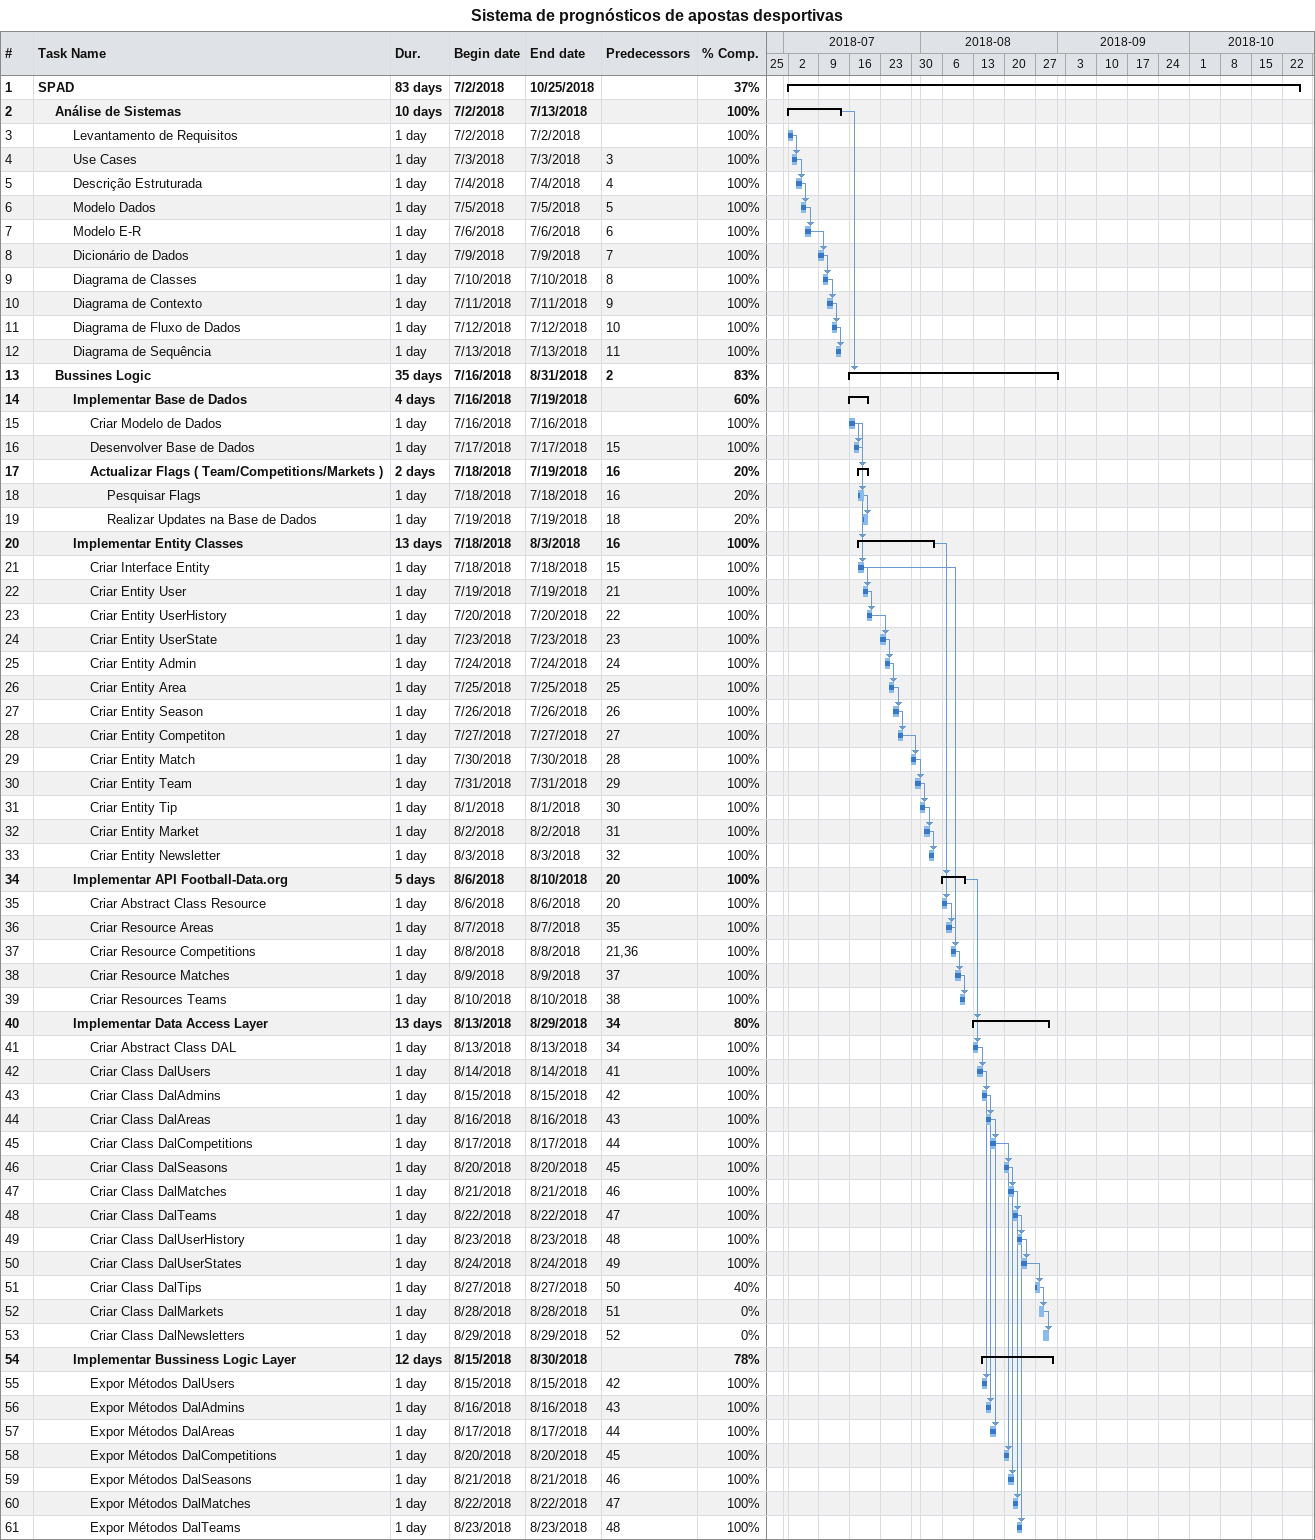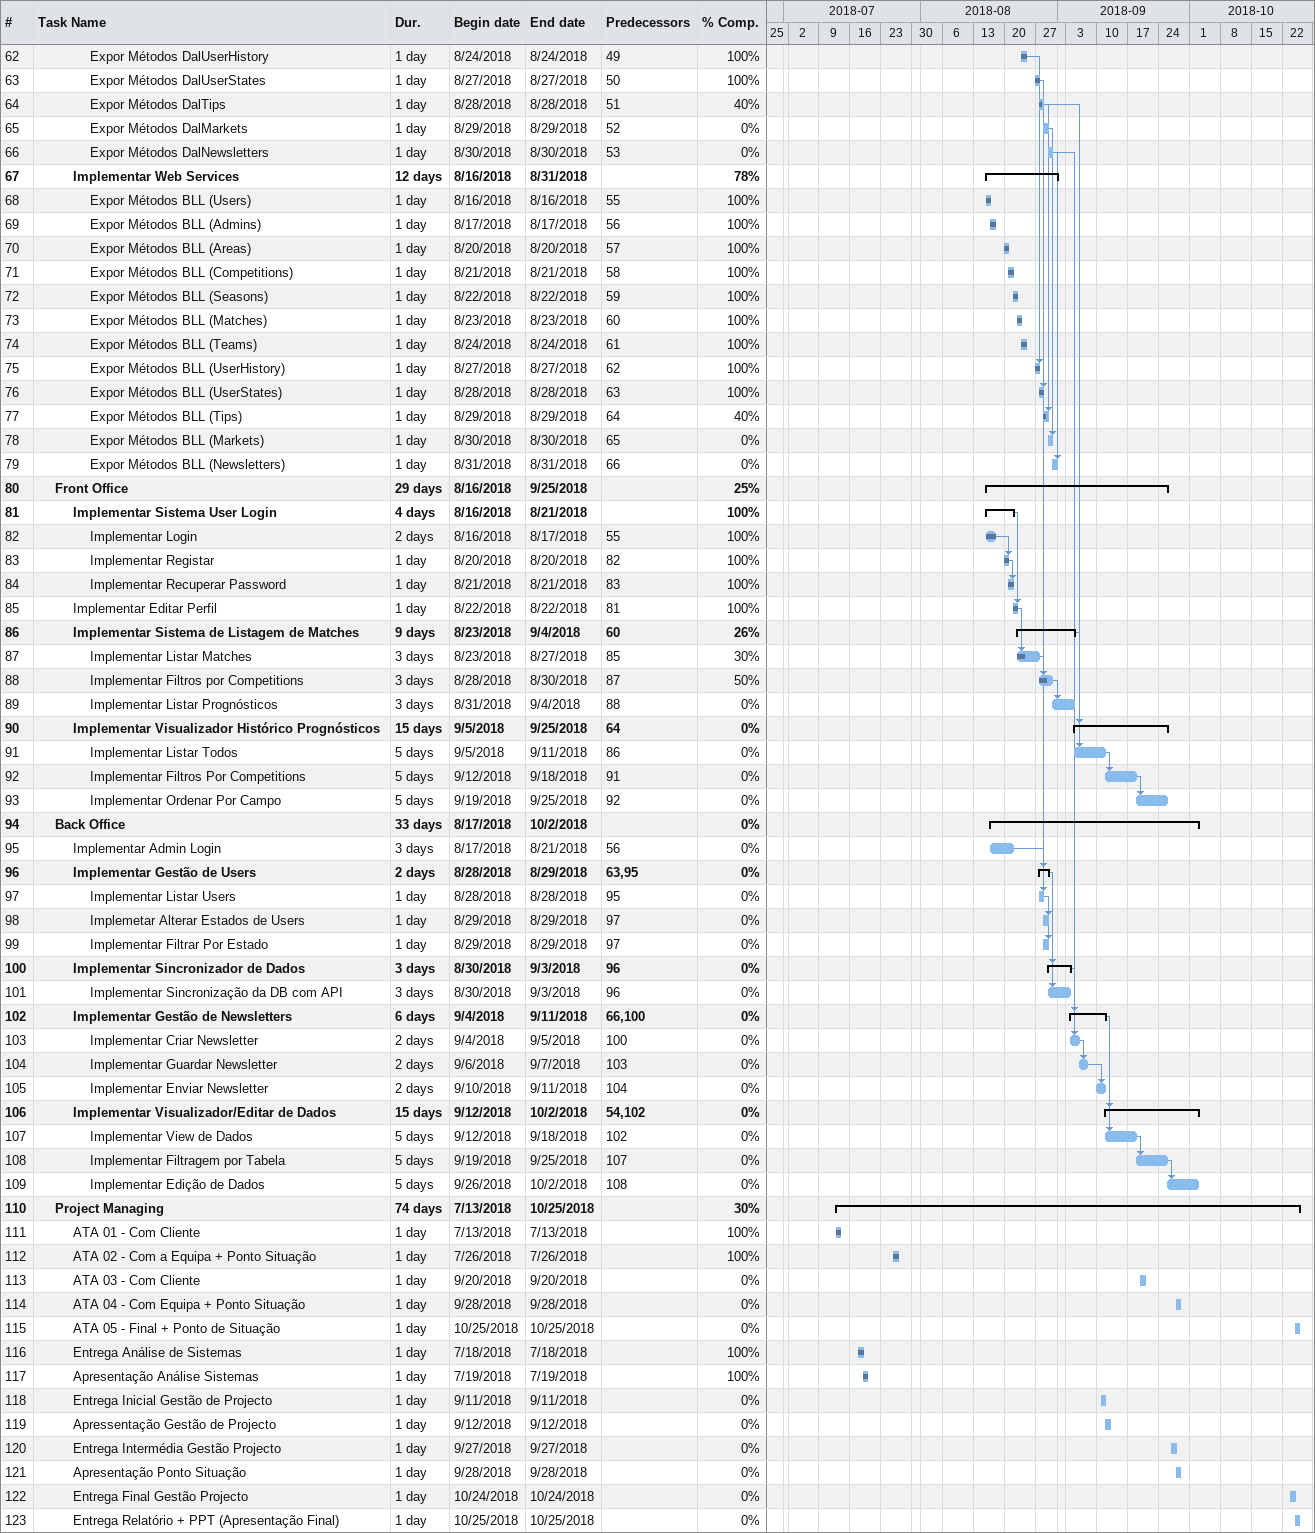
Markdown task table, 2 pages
Sistema de prognósticos de apostas desportivas

| ID | Level | Task | Duration | Start | Finish | Predecessors | % complete |
|---|---|---|---|---|---|---|---|
| 1 | 1 | **SPAD** | 83d | 2018-07-02 | 2018-10-25 |  | 37 |
| 2 | 2 | **Análise de Sistemas** | 10d | 2018-07-02 | 2018-07-13 |  | 100 |
| 3 | 3 | Levantamento de Requisitos | 1d | 2018-07-02 | 2018-07-02 |  | 100 |
| 4 | 3 | Use Cases | 1d | 2018-07-03 | 2018-07-03 | 3 | 100 |
| 5 | 3 | Descrição Estruturada | 1d | 2018-07-04 | 2018-07-04 | 4 | 100 |
| 6 | 3 | Modelo Dados | 1d | 2018-07-05 | 2018-07-05 | 5 | 100 |
| 7 | 3 | Modelo E-R | 1d | 2018-07-06 | 2018-07-06 | 6 | 100 |
| 8 | 3 | Dicionário de Dados | 1d | 2018-07-09 | 2018-07-09 | 7 | 100 |
| 9 | 3 | Diagrama de Classes | 1d | 2018-07-10 | 2018-07-10 | 8 | 100 |
| 10 | 3 | Diagrama de Contexto | 1d | 2018-07-11 | 2018-07-11 | 9 | 100 |
| 11 | 3 | Diagrama de Fluxo de Dados | 1d | 2018-07-12 | 2018-07-12 | 10 | 100 |
| 12 | 3 | Diagrama de Sequência | 1d | 2018-07-13 | 2018-07-13 | 11 | 100 |
| 13 | 2 | **Bussines Logic** | 35d | 2018-07-16 | 2018-08-31 | 2 | 83 |
| 14 | 3 | **Implementar Base de Dados** | 4d | 2018-07-16 | 2018-07-19 |  | 60 |
| 15 | 4 | Criar Modelo de Dados | 1d | 2018-07-16 | 2018-07-16 |  | 100 |
| 16 | 4 | Desenvolver Base de Dados | 1d | 2018-07-17 | 2018-07-17 | 15 | 100 |
| 17 | 4 | **Actualizar Flags ( Team/Competitions/Markets )** | 2d | 2018-07-18 | 2018-07-19 | 16 | 20 |
| 18 | 5 | Pesquisar Flags | 1d | 2018-07-18 | 2018-07-18 | 16 | 20 |
| 19 | 5 | Realizar Updates na Base de Dados | 1d | 2018-07-19 | 2018-07-19 | 18 | 20 |
| 20 | 3 | **Implementar Entity Classes** | 13d | 2018-07-18 | 2018-08-03 | 16 | 100 |
| 21 | 4 | Criar Interface Entity | 1d | 2018-07-18 | 2018-07-18 | 15 | 100 |
| 22 | 4 | Criar Entity User | 1d | 2018-07-19 | 2018-07-19 | 21 | 100 |
| 23 | 4 | Criar Entity UserHistory | 1d | 2018-07-20 | 2018-07-20 | 22 | 100 |
| 24 | 4 | Criar Entity UserState | 1d | 2018-07-23 | 2018-07-23 | 23 | 100 |
| 25 | 4 | Criar Entity Admin | 1d | 2018-07-24 | 2018-07-24 | 24 | 100 |
| 26 | 4 | Criar Entity Area | 1d | 2018-07-25 | 2018-07-25 | 25 | 100 |
| 27 | 4 | Criar Entity Season | 1d | 2018-07-26 | 2018-07-26 | 26 | 100 |
| 28 | 4 | Criar Entity Competiton | 1d | 2018-07-27 | 2018-07-27 | 27 | 100 |
| 29 | 4 | Criar Entity Match | 1d | 2018-07-30 | 2018-07-30 | 28 | 100 |
| 30 | 4 | Criar Entity Team | 1d | 2018-07-31 | 2018-07-31 | 29 | 100 |
| 31 | 4 | Criar Entity Tip | 1d | 2018-08-01 | 2018-08-01 | 30 | 100 |
| 32 | 4 | Criar Entity Market | 1d | 2018-08-02 | 2018-08-02 | 31 | 100 |
| 33 | 4 | Criar Entity Newsletter | 1d | 2018-08-03 | 2018-08-03 | 32 | 100 |
| 34 | 3 | **Implementar API Football-Data.org** | 5d | 2018-08-06 | 2018-08-10 | 20 | 100 |
| 35 | 4 | Criar Abstract Class Resource | 1d | 2018-08-06 | 2018-08-06 | 20 | 100 |
| 36 | 4 | Criar Resource Areas | 1d | 2018-08-07 | 2018-08-07 | 35 | 100 |
| 37 | 4 | Criar Resource Competitions | 1d | 2018-08-08 | 2018-08-08 | 21, 36 | 100 |
| 38 | 4 | Criar Resource Matches | 1d | 2018-08-09 | 2018-08-09 | 37 | 100 |
| 39 | 4 | Criar Resources Teams | 1d | 2018-08-10 | 2018-08-10 | 38 | 100 |
| 40 | 3 | **Implementar Data Access Layer** | 13d | 2018-08-13 | 2018-08-29 | 34 | 80 |
| 41 | 4 | Criar Abstract Class DAL | 1d | 2018-08-13 | 2018-08-13 | 34 | 100 |
| 42 | 4 | Criar Class DalUsers | 1d | 2018-08-14 | 2018-08-14 | 41 | 100 |
| 43 | 4 | Criar Class DalAdmins | 1d | 2018-08-15 | 2018-08-15 | 42 | 100 |
| 44 | 4 | Criar Class DalAreas | 1d | 2018-08-16 | 2018-08-16 | 43 | 100 |
| 45 | 4 | Criar Class DalCompetitions | 1d | 2018-08-17 | 2018-08-17 | 44 | 100 |
| 46 | 4 | Criar Class DalSeasons | 1d | 2018-08-20 | 2018-08-20 | 45 | 100 |
| 47 | 4 | Criar Class DalMatches | 1d | 2018-08-21 | 2018-08-21 | 46 | 100 |
| 48 | 4 | Criar Class DalTeams | 1d | 2018-08-22 | 2018-08-22 | 47 | 100 |
| 49 | 4 | Criar Class DalUserHistory | 1d | 2018-08-23 | 2018-08-23 | 48 | 100 |
| 50 | 4 | Criar Class DalUserStates | 1d | 2018-08-24 | 2018-08-24 | 49 | 100 |
| 51 | 4 | Criar Class DalTips | 1d | 2018-08-27 | 2018-08-27 | 50 | 40 |
| 52 | 4 | Criar Class DalMarkets | 1d | 2018-08-28 | 2018-08-28 | 51 | 0 |
| 53 | 4 | Criar Class DalNewsletters | 1d | 2018-08-29 | 2018-08-29 | 52 | 0 |
| 54 | 3 | **Implementar Bussiness Logic Layer** | 12d | 2018-08-15 | 2018-08-30 |  | 78 |
| 55 | 4 | Expor Métodos DalUsers | 1d | 2018-08-15 | 2018-08-15 | 42 | 100 |
| 56 | 4 | Expor Métodos DalAdmins | 1d | 2018-08-16 | 2018-08-16 | 43 | 100 |
| 57 | 4 | Expor Métodos DalAreas | 1d | 2018-08-17 | 2018-08-17 | 44 | 100 |
| 58 | 4 | Expor Métodos DalCompetitions | 1d | 2018-08-20 | 2018-08-20 | 45 | 100 |
| 59 | 4 | Expor Métodos DalSeasons | 1d | 2018-08-21 | 2018-08-21 | 46 | 100 |
| 60 | 4 | Expor Métodos DalMatches | 1d | 2018-08-22 | 2018-08-22 | 47 | 100 |
| 61 | 4 | Expor Métodos DalTeams | 1d | 2018-08-23 | 2018-08-23 | 48 | 100 |
| 62 | 4 | Expor Métodos DalUserHistory | 1d | 2018-08-24 | 2018-08-24 | 49 | 100 |
| 63 | 4 | Expor Métodos DalUserStates | 1d | 2018-08-27 | 2018-08-27 | 50 | 100 |
| 64 | 4 | Expor Métodos DalTips | 1d | 2018-08-28 | 2018-08-28 | 51 | 40 |
| 65 | 4 | Expor Métodos DalMarkets | 1d | 2018-08-29 | 2018-08-29 | 52 | 0 |
| 66 | 4 | Expor Métodos DalNewsletters | 1d | 2018-08-30 | 2018-08-30 | 53 | 0 |
| 67 | 3 | **Implementar Web Services** | 12d | 2018-08-16 | 2018-08-31 |  | 78 |
| 68 | 4 | Expor Métodos BLL (Users) | 1d | 2018-08-16 | 2018-08-16 | 55 | 100 |
| 69 | 4 | Expor Métodos BLL (Admins) | 1d | 2018-08-17 | 2018-08-17 | 56 | 100 |
| 70 | 4 | Expor Métodos BLL (Areas) | 1d | 2018-08-20 | 2018-08-20 | 57 | 100 |
| 71 | 4 | Expor Métodos BLL (Competitions) | 1d | 2018-08-21 | 2018-08-21 | 58 | 100 |
| 72 | 4 | Expor Métodos BLL (Seasons) | 1d | 2018-08-22 | 2018-08-22 | 59 | 100 |
| 73 | 4 | Expor Métodos BLL (Matches) | 1d | 2018-08-23 | 2018-08-23 | 60 | 100 |
| 74 | 4 | Expor Métodos BLL (Teams) | 1d | 2018-08-24 | 2018-08-24 | 61 | 100 |
| 75 | 4 | Expor Métodos BLL (UserHistory) | 1d | 2018-08-27 | 2018-08-27 | 62 | 100 |
| 76 | 4 | Expor Métodos BLL (UserStates) | 1d | 2018-08-28 | 2018-08-28 | 63 | 100 |
| 77 | 4 | Expor Métodos BLL (Tips) | 1d | 2018-08-29 | 2018-08-29 | 64 | 40 |
| 78 | 4 | Expor Métodos BLL (Markets) | 1d | 2018-08-30 | 2018-08-30 | 65 | 0 |
| 79 | 4 | Expor Métodos BLL (Newsletters) | 1d | 2018-08-31 | 2018-08-31 | 66 | 0 |
| 80 | 2 | **Front Office** | 29d | 2018-08-16 | 2018-09-25 |  | 25 |
| 81 | 3 | **Implementar Sistema User Login** | 4d | 2018-08-16 | 2018-08-21 |  | 100 |
| 82 | 4 | Implementar Login | 2d | 2018-08-16 | 2018-08-17 | 55 | 100 |
| 83 | 4 | Implementar Registar | 1d | 2018-08-20 | 2018-08-20 | 82 | 100 |
| 84 | 4 | Implementar Recuperar Password | 1d | 2018-08-21 | 2018-08-21 | 83 | 100 |
| 85 | 3 | Implementar Editar Perfil | 1d | 2018-08-22 | 2018-08-22 | 81 | 100 |
| 86 | 3 | **Implementar Sistema de Listagem de Matches** | 9d | 2018-08-23 | 2018-09-04 | 60 | 26 |
| 87 | 4 | Implementar Listar Matches | 3d | 2018-08-23 | 2018-08-27 | 85 | 30 |
| 88 | 4 | Implementar Filtros por Competitions | 3d | 2018-08-28 | 2018-08-30 | 87 | 50 |
| 89 | 4 | Implementar Listar Prognósticos | 3d | 2018-08-31 | 2018-09-04 | 88 | 0 |
| 90 | 3 | **Implementar Visualizador Histórico Prognósticos** | 15d | 2018-09-05 | 2018-09-25 | 64 | 0 |
| 91 | 4 | Implementar Listar Todos | 5d | 2018-09-05 | 2018-09-11 | 86 | 0 |
| 92 | 4 | Implementar Filtros Por Competitions | 5d | 2018-09-12 | 2018-09-18 | 91 | 0 |
| 93 | 4 | Implementar Ordenar Por Campo | 5d | 2018-09-19 | 2018-09-25 | 92 | 0 |
| 94 | 2 | **Back Office** | 33d | 2018-08-17 | 2018-10-02 |  | 0 |
| 95 | 3 | Implementar Admin Login | 3d | 2018-08-17 | 2018-08-21 | 56 | 0 |
| 96 | 3 | **Implementar Gestão de Users** | 2d | 2018-08-28 | 2018-08-29 | 63, 95 | 0 |
| 97 | 4 | Implementar Listar Users | 1d | 2018-08-28 | 2018-08-28 | 95 | 0 |
| 98 | 4 | Implemetar Alterar Estados de Users | 1d | 2018-08-29 | 2018-08-29 | 97 | 0 |
| 99 | 4 | Implementar Filtrar Por Estado | 1d | 2018-08-29 | 2018-08-29 | 97 | 0 |
| 100 | 3 | **Implementar Sincronizador de Dados** | 3d | 2018-08-30 | 2018-09-03 | 96 | 0 |
| 101 | 4 | Implementar Sincronização da DB com API | 3d | 2018-08-30 | 2018-09-03 | 96 | 0 |
| 102 | 3 | **Implementar Gestão de Newsletters** | 6d | 2018-09-04 | 2018-09-11 | 66, 100 | 0 |
| 103 | 4 | Implementar Criar Newsletter | 2d | 2018-09-04 | 2018-09-05 | 100 | 0 |
| 104 | 4 | Implementar Guardar Newsletter | 2d | 2018-09-06 | 2018-09-07 | 103 | 0 |
| 105 | 4 | Implementar Enviar Newsletter | 2d | 2018-09-10 | 2018-09-11 | 104 | 0 |
| 106 | 3 | **Implementar Visualizador/Editar de Dados** | 15d | 2018-09-12 | 2018-10-02 | 54, 102 | 0 |
| 107 | 4 | Implementar View de Dados | 5d | 2018-09-12 | 2018-09-18 | 102 | 0 |
| 108 | 4 | Implementar Filtragem por Tabela | 5d | 2018-09-19 | 2018-09-25 | 107 | 0 |
| 109 | 4 | Implementar Edição de Dados | 5d | 2018-09-26 | 2018-10-02 | 108 | 0 |
| 110 | 2 | **Project Managing** | 74d | 2018-07-13 | 2018-10-25 |  | 30 |
| 111 | 3 | ATA 01 - Com Cliente | 1d | 2018-07-13 | 2018-07-13 |  | 100 |
| 112 | 3 | ATA 02 - Com a Equipa + Ponto Situação | 1d | 2018-07-26 | 2018-07-26 |  | 100 |
| 113 | 3 | ATA 03 - Com Cliente | 1d | 2018-09-20 | 2018-09-20 |  | 0 |
| 114 | 3 | ATA 04 - Com Equipa + Ponto Situação | 1d | 2018-09-28 | 2018-09-28 |  | 0 |
| 115 | 3 | ATA 05 - Final + Ponto de Situação | 1d | 2018-10-25 | 2018-10-25 |  | 0 |
| 116 | 3 | Entrega Análise de Sistemas | 1d | 2018-07-18 | 2018-07-18 |  | 100 |
| 117 | 3 | Apresentação Análise Sistemas | 1d | 2018-07-19 | 2018-07-19 |  | 100 |
| 118 | 3 | Entrega Inicial Gestão de Projecto | 1d | 2018-09-11 | 2018-09-11 |  | 0 |
| 119 | 3 | Apressentação Gestão de Projecto | 1d | 2018-09-12 | 2018-09-12 |  | 0 |
| 120 | 3 | Entrega Intermédia Gestão Projecto | 1d | 2018-09-27 | 2018-09-27 |  | 0 |
| 121 | 3 | Apresentação Ponto Situação | 1d | 2018-09-28 | 2018-09-28 |  | 0 |
| 122 | 3 | Entrega Final Gestão Projecto | 1d | 2018-10-24 | 2018-10-24 |  | 0 |
| 123 | 3 | Entrega Relatório + PPT (Apresentação Final) | 1d | 2018-10-25 | 2018-10-25 |  | 0 |
